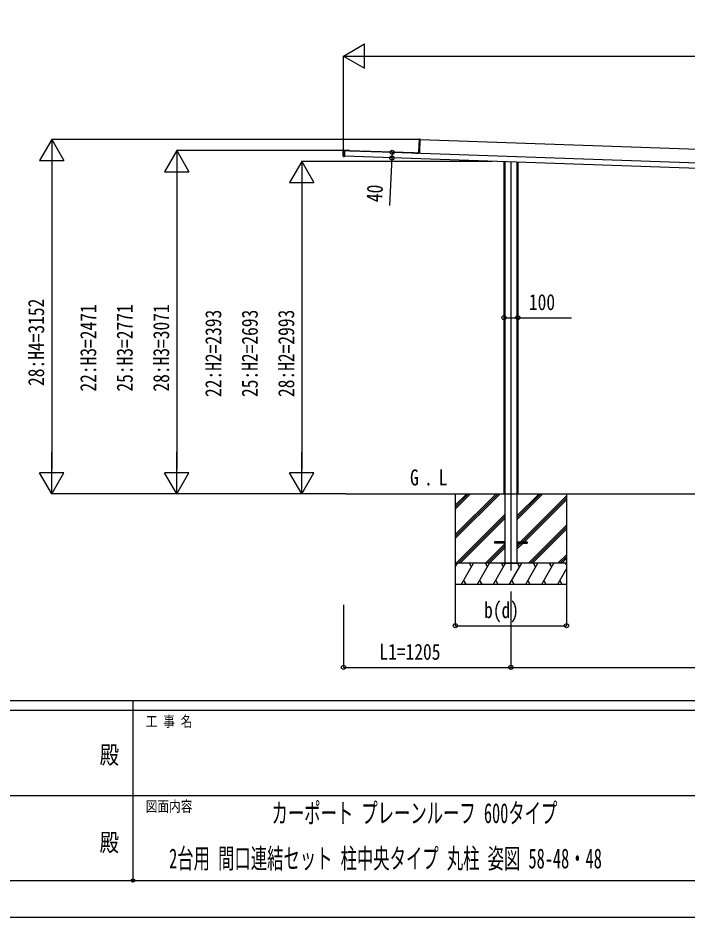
# Model space of a CAD drawing. Units: millimetres, scale not verified. Extents: x -14718 to 14718, y -10396 to 10396.
# Drawn here: x -845 to 3970, y -10394 to -3920 of the extents above; entities that cross this region are included whole.
import ezdxf
from ezdxf.enums import TextEntityAlignment as Align

# ---------------------------------------------------------------- set-up
doc = ezdxf.new("R2010")
doc.units = ezdxf.units.MM
doc.header["$LTSCALE"] = 50
doc.header["$PDMODE"] = 32
doc.header["$PDSIZE"] = 25
for name, color, linetype in [('0-2_USER1', 3, 'Continuous'), ('0-3_YKK_12', 2, 'Continuous'), ('0-4_YKK_A1', 4, 'Continuous'), ('0-5_YKK_D', 6, 'Continuous'), ('0-6_YKK_ZWAK', 7, 'Continuous')]:
    doc.layers.add(name, color=color, linetype=linetype)
doc.styles.add('ＭＳ ゴシック', font='')
doc.styles.get('ＭＳ ゴシック').set_extended_font_data('MS Gothic')

msp = doc.modelspace()

# ---------------------------------------------------------------- linework, layer by layer
at = {"layer": '0-3_YKK_12'}
msp.add_line((2702.54, -4954.03), (2702.54, -7898.8), dxfattribs=at)
at = {"layer": '0-4_YKK_A1'}
for p, q in [((2044.35, -4792.77), (2041.13, -4884.86)), ((2044.35, -4792.77), (2043.88, -4792.76)), ((2049.89, -4792.63), (2044.35, -4792.77)), ((2044.37, -4792.27), (2049.9, -4792.13)), ((2046.35, -4894.04), (2049.89, -4792.63)), ((2049.81, -4794.83), (6762.94, -4959.41)), ((2049.9, -4792.13), (2049.89, -4792.63)), ((1494.86, -4915.06), (1496.22, -4876.08)), ((1496.56, -4916.13), (1497.99, -4875.08)), ((1497.03, -4916.15), (1496.56, -4916.13)), ((1504.52, -4917.37), (1497.01, -4916.65)), ((1498.46, -4875.09), (1497.03, -4916.15)), ((1497.03, -4916.15), (1504.54, -4916.87)), ((1497.75, -4918.16), (1502.75, -4918.33)), ((1498.46, -4875.09), (1497.99, -4875.08)), ((1506.01, -4874.9), (1498.46, -4875.09)), ((1512.81, -4873.66), (1499.32, -4873.19)), ((1502.75, -4918.33), (1502.79, -4917.22)), ((1504.32, -4873.36), (1504.28, -4874.46)), ((1504.54, -4916.87), (1504.52, -4917.37)), ((1506.01, -4874.9), (1504.54, -4916.87)), ((7299.22, -5118.23), (1504.57, -4915.87)), ((7300.62, -5078.25), (1505.97, -4875.9)), ((1512.74, -4875.66), (1512.81, -4873.66)), ((1518.81, -4873.87), (1512.81, -4873.66)), ((1518.74, -4875.87), (1518.81, -4873.87)), ((1528.8, -4874.22), (1518.81, -4873.87)), ((1528.73, -4876.22), (1528.8, -4874.22)), ((1534.73, -4876.43), (1534.8, -4874.43)), ((1536.9, -4876.98), (1536.94, -4875.88)), ((2038.48, -4894.49), (1536.9, -4876.98)), ((2006.33, -4892.27), (1536.94, -4875.88)), ((1541.75, -4877.15), (1541.76, -4876.85)), ((1541.76, -4876.85), (1541.78, -4876.25)), ((2006.3, -4893.37), (2006.33, -4892.27)), ((2011.34, -4893.54), (2011.35, -4893.24)), ((2011.35, -4893.24), (2011.37, -4892.64)), ((2011.37, -4892.64), (2011.38, -4892.35)), ((2015.34, -4893.68), (2015.36, -4892.98)), ((2046.34, -4894.07), (2015.36, -4892.98)), ((2040.85, -4892.87), (2040.38, -4892.86)), ((2041.13, -4884.86), (2040.66, -4884.85)), ((2041.13, -4884.86), (2040.85, -4892.87)), ((2046.35, -4894.04), (2046.32, -4894.77)), ((2652.54, -4955.96), (2652.54, -7346.3)), ((2659.41, -4956.2), (2659.41, -7846.3)), ((2745.68, -4959.21), (2745.68, -7846.3)), ((2752.54, -4959.45), (2752.54, -7346.3)), ((1515.01, -7346.3), (7813.41, -7346.3)), ((2302.54, -7346.3), (2302.54, -7996.3)), ((2302.54, -7640.28), (2596.52, -7346.3)), ((2302.54, -7654.42), (2610.66, -7346.3)), ((2302.54, -7668.56), (2624.81, -7346.3)), ((2302.54, -7428.14), (2384.39, -7346.3)), ((2302.54, -7442.29), (2398.53, -7346.3)), ((2302.54, -7456.43), (2412.67, -7346.3)), ((2745.68, -7533.79), (2933.17, -7346.3)), ((2745.68, -7519.65), (2919.03, -7346.3)), ((2745.68, -7505.51), (2904.89, -7346.3)), ((2771.52, -7691.8), (3102.54, -7360.78)), ((2785.66, -7691.8), (3102.54, -7374.92)), ((3102.54, -7346.3), (3102.54, -7996.3)), ((2799.8, -7691.8), (3102.54, -7389.06)), ((2308.65, -7846.3), (2659.41, -7495.55)), ((2322.79, -7846.3), (2659.41, -7509.69)), ((2336.94, -7846.3), (2659.41, -7523.83)), ((2829.15, -7846.3), (3102.54, -7572.91)), ((2843.29, -7846.3), (3102.54, -7587.05)), ((2857.44, -7846.3), (3102.54, -7601.2)), ((2585.04, -7691.8), (2585.04, -7700.8)), ((2659.41, -7691.8), (2585.04, -7691.8)), ((2659.41, -7700.8), (2585.04, -7700.8)), ((2745.68, -7691.8), (2820.04, -7691.8)), ((2745.68, -7745.92), (2790.8, -7700.8)), ((2745.68, -7717.64), (2762.52, -7700.8)), ((2745.68, -7731.78), (2776.66, -7700.8)), ((2745.68, -7700.8), (2820.04, -7700.8)), ((2820.04, -7691.8), (2820.04, -7700.8)), ((2520.78, -7846.3), (2659.41, -7707.68)), ((2534.93, -7846.3), (2659.41, -7721.82)), ((2549.07, -7846.3), (2659.41, -7735.96)), ((3041.28, -7846.3), (3102.54, -7785.04)), ((3055.43, -7846.3), (3102.54, -7799.18)), ((3069.57, -7846.3), (3102.54, -7813.33)), ((3102.54, -7846.3), (2302.54, -7846.3)), ((2302.54, -7875.24), (2319.25, -7846.3)), ((2304.25, -7872.28), (2302.54, -7869.32)), ((2347.09, -7996.3), (2433.69, -7846.3)), ((2418.69, -7872.28), (2403.69, -7846.3)), ((2462.56, -7996.3), (2549.16, -7846.3)), ((2534.16, -7872.28), (2519.16, -7846.3)), ((2578.03, -7996.3), (2664.63, -7846.3)), ((2649.63, -7872.28), (2634.63, -7846.3)), ((2641.64, -7846.3), (2763.44, -7846.3)), ((2693.5, -7996.3), (2780.1, -7846.3)), ((2765.1, -7872.28), (2750.1, -7846.3)), ((2808.97, -7996.3), (2895.57, -7846.3)), ((2880.57, -7872.28), (2865.57, -7846.3)), ((2924.44, -7996.3), (3011.04, -7846.3)), ((2996.04, -7872.28), (2981.04, -7846.3)), ((3039.91, -7996.3), (3102.54, -7887.82)), ((3102.54, -7856.75), (3096.51, -7846.3)), ((2302.54, -7996.3), (3102.54, -7996.3)), ((2362.09, -7970.32), (2377.09, -7996.3)), ((2477.56, -7970.32), (2492.56, -7996.3)), ((2593.03, -7970.32), (2608.03, -7996.3)), ((2708.5, -7970.32), (2723.5, -7996.3)), ((2823.97, -7970.32), (2838.97, -7996.3)), ((2939.44, -7970.32), (2954.44, -7996.3)), ((3054.91, -7970.32), (3069.91, -7996.3))]:
    msp.add_line(p, q, dxfattribs=at)
for points in [[(2040.38, -4892.86), (2040.66, -4884.85), (2043.88, -4792.76)], [(1498.48, -4874.59), (1506.02, -4874.4), (1506.01, -4874.9)], [(1541.3, -4874.65), (1541.23, -4876.65), (1505.99, -4875.42)], [(1541.3, -4874.65), (1534.8, -4874.43), (1528.8, -4874.22)], [(1541.78, -4876.25), (1541.79, -4875.95), (2011.38, -4892.35)], [(2015.36, -4892.98), (2015.38, -4892.48), (2040.07, -4893.35)]]:
    msp.add_lwpolyline(points, dxfattribs=at)
for centre, radius, start, end in [((2044.38, -4792.77), 0.5, 91.5, 178), ((2046.41, -4792.59), 2.07, 171.06854, 184.93146), ((1497.86, -4915.16), 3, 178, 268), ((1499.22, -4876.19), 3, 88, 178), ((1497.06, -4916.15), 0.5, 178, 264.5), ((1499.07, -4916.47), 2.07, 171.06854, 184.93146), ((1498.49, -4875.09), 0.5, 91.5, 178), ((1500.52, -4874.92), 2.07, 171.06854, 184.93146), ((2039.88, -4892.84), 0.5, 268, 358), ((2039.88, -4892.57), 0.765, 269.05171, 301.0406), ((2040.07, -4893.1), 0.242, 269.80053, 328.78296), ((2042.95, -4878.08), 15.54, 259.3054, 261.87346), ((2040.58, -4895.05), 1.85, 83.82294, 99.58333), ((2037.62, -4892.99), 3.17, 351.51431, 355.97407), ((2039.85, -4892.84), 1, 337.89786, 358), ((2046.3, -4894.04), 0.046, 321.12762, 0.80407)]:
    msp.add_arc(centre, radius, start, end, dxfattribs=at)
for centre, ratio, start_param in [((2033.26, -4893.61), 0.038227, 0), ((2033.28, -4893.61), 0.061163, 0.0374041)]:
    msp.add_ellipse(centre, major_axis=(13.07, -0.46), ratio=ratio, start_param=start_param, end_param=0.962078, dxfattribs=at)
at = {"layer": '0-5_YKK_D'}
for p, q in [((1497.57, -4194.3), (1649.12, -4106.8)), ((1649.12, -4281.8), (1649.12, -4106.8)), ((1497.57, -4888.69), (1497.57, -4193.3)), ((1497.57, -4194.3), (1649.12, -4281.8)), ((1497.57, -4194.3), (1800.68, -4194.3)), ((1672.57, -4194.3), (7132.57, -4194.3)), ((-602.43, -4794.3), (-689.93, -4945.85)), ((2044.98, -4794.3), (-603.43, -4794.3)), ((-602.43, -4794.3), (-514.93, -4945.85)), ((-602.43, -4794.3), (-602.43, -5097.41)), ((297.57, -4875.3), (210.07, -5026.85)), ((1498.42, -4875.3), (296.57, -4875.3)), ((297.57, -4875.3), (385.07, -5026.85)), ((297.57, -4875.3), (297.57, -5178.41)), ((-689.93, -4945.85), (-514.93, -4945.85)), ((-602.43, -4969.3), (-602.43, -7171.3)), ((1197.57, -4953.3), (1110.07, -5104.85)), ((2570.59, -4953.3), (1196.57, -4953.3)), ((1197.57, -4953.3), (1285.07, -5104.85)), ((1197.57, -4953.3), (1197.57, -5256.41)), ((210.07, -5026.85), (385.07, -5026.85)), ((297.57, -5050.3), (297.57, -7171.3)), ((1110.07, -5104.85), (1285.07, -5104.85)), ((1197.57, -5128.3), (1197.57, -7171.3)), ((-602.43, -7346.3), (-602.43, -7043.19)), ((297.57, -7346.3), (297.57, -7043.19)), ((1197.57, -7346.3), (1197.57, -7043.19)), ((-602.43, -7346.3), (-689.93, -7194.75)), ((-514.93, -7194.75), (-689.93, -7194.75)), ((-602.43, -7346.3), (-514.93, -7194.75)), ((297.57, -7346.3), (210.07, -7194.75)), ((385.07, -7194.75), (210.07, -7194.75)), ((297.57, -7346.3), (385.07, -7194.75)), ((1197.57, -7346.3), (1110.07, -7194.75)), ((1285.07, -7194.75), (1110.07, -7194.75)), ((1197.57, -7346.3), (1285.07, -7194.75)), ((1514.01, -7346.3), (-603.43, -7346.3)), ((1514.01, -7346.3), (296.57, -7346.3)), ((1514.01, -7346.3), (1196.57, -7346.3)), ((2302.54, -7997.3), (2302.54, -8297.3)), ((3102.54, -7997.3), (3102.54, -8297.3)), ((2702.54, -8049.8), (2702.54, -8597.3)), ((2702.54, -8049.8), (2702.54, -8597.3)), ((1497.54, -8146.3), (1497.54, -8597.3)), ((2302.54, -8296.3), (3102.54, -8296.3)), ((1497.54, -8596.3), (2702.54, -8596.3)), ((2702.54, -8596.3), (6102.54, -8596.3))]:
    msp.add_line(p, q, dxfattribs=at)
for points in [[(1847.82, -4887.83), (1845.91, -4927.79), (1829.48, -5271.2)], [(2652.54, -6078.46), (2752.54, -6078.46), (3137.64, -6078.46)]]:
    msp.add_lwpolyline(points, dxfattribs=at)
for centre in [(1845.91, -4927.79), (1847.82, -4887.83), (2652.54, -6078.46), (2752.54, -6078.46), (2302.54, -8296.3), (3102.54, -8296.3), (1497.54, -8596.3), (2702.54, -8596.3), (2702.54, -8596.3)]:
    msp.add_circle(centre, 14.88, dxfattribs=at)
at = {"layer": '0-6_YKK_ZWAK'}
for p, q in [((13632.57, -8836.3), (-13667.43, -8836.3)), ((-17.43, -8836.3), (-17.43, -10131.3)), ((-17.43, -8906.3), (-4567.43, -8906.3)), ((4532.57, -8906.3), (-17.43, -8906.3)), ((-4541.18, -9518.8), (-17.43, -9518.8)), ((-17.43, -9518.8), (4532.57, -9518.8)), ((-4567.43, -10131.3), (-17.43, -10131.3)), ((-17.43, -10131.3), (4532.57, -10131.3))]:
    msp.add_line(p, q, dxfattribs=at)
msp.add_lwpolyline([(-14717.5, -10393.8), (14717.5, -10393.8), (14717.5, 10396.2), (-14717.5, 10396.2)], close=True, dxfattribs=at)
msp.add_point((-17.43, -10131.3), dxfattribs=at)

# ---------------------------------------------------------------- texts
at = {"layer": '0-2_USER1', "style": 'ＭＳ ゴシック'}
for s, height, width, p in [('G', 115.5, 0.8, (1976.42, -7320.99)), ('L', 115.5, 0.8, (2183.29, -7320.99)), ('.', 115.5, 0.8, (2077.22, -7320.99)), ('カーポート プレーンルーフ 600タイプ', 143.7, 0.6, (979.58, -9760.47)), ('2台用 間口連結セット 柱中央タイプ 丸柱 姿図 58-48・48', 143.7, 0.6, (242.62, -10087.13))]:
    msp.add_text(s, height=height, dxfattribs=dict(at, width=width)).set_placement(p, align=Align.BOTTOM_LEFT)
at = {"layer": '0-5_YKK_D', "style": 'ＭＳ ゴシック', "width": 0.8}
for s, rotation, p in [('40', 87.262, (1810.46, -5250.27)), ('28:H4=3152', 90, (-622.43, -6570.1)), ('22:H3=2471', 90, (-247.43, -6610.6)), ('25:H3=2771', 90, (15.07, -6610.6)), ('28:H3=3071', 90, (277.57, -6610.6)), ('22:H2=2393', 90, (652.57, -6649.6)), ('25:H2=2693', 90, (915.07, -6649.6)), ('28:H2=2993', 90, (1177.57, -6649.6))]:
    msp.add_text(s, height=115.5, rotation=rotation, dxfattribs=at).set_placement(p, align=Align.BOTTOM_LEFT)
for s, p in [('100', (2832.04, -6058.46)), ('b(d)', (2509.34, -8276.3)), ('L1=1205', (1755.64, -8576.3))]:
    msp.add_text(s, height=115.5, dxfattribs=at).set_placement(p, align=Align.BOTTOM_LEFT)
at = {"layer": '0-6_YKK_ZWAK', "style": 'ＭＳ ゴシック', "width": 0.8}
for s, height, p in [('工 事 名', 76.98, (74.44, -9046.3)), ('殿', 128.3, (-257.83, -9329.22)), ('図面内容', 76.98, (74.44, -9658.8)), ('殿', 128.3, (-257.83, -9959.22))]:
    msp.add_text(s, height=height, dxfattribs=at).set_placement(p, align=Align.BOTTOM_LEFT)

doc.saveas('drawing.dxf')
